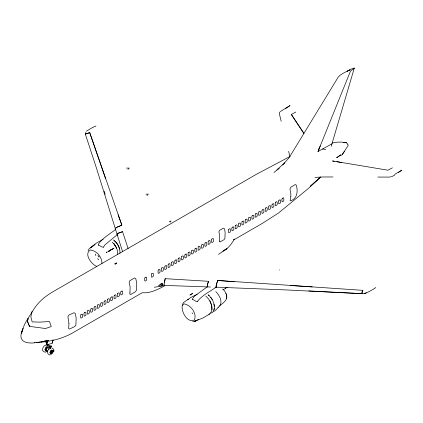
<?xml version="1.0" encoding="UTF-8"?>
<svg xmlns="http://www.w3.org/2000/svg" width="423" height="423" viewBox="0 0 423 423"><rect width="100%" height="100%" fill="white"/><g stroke="black" fill="none" stroke-linecap="round" stroke-linejoin="round"><path stroke-width="0.63" d="M208.872 314.231L209.803 313.903C214.678 308.695 210.58 300.013 205.795 296.121M117.726 254.667C118.059 249.951 115.807 245.102 112.169 242.146M119.958 253.287C120.269 248.111 117.62 242.881 113.359 239.947M211.944 309.71L211.6 305.459L209.829 300.869M209.142 295.693L208.179 294.836C212.811 298.627 216.216 305.908 213.213 311.608M188.187 299.643L188.002 299.204M331.204 146.316L354.342 67.934L350.524 69.335L347.093 71.318L349.345 70.155M208.513 281.3L207.45 284.674L207.344 286.926L207.45 284.674L208.513 281.3L165.171 278.667L164.187 284.806L164.669 285.44L210.522 287.005M45.615 349.821L45.171 350.133L45.557 350.202L45.964 349.218L45.134 349.958L45.615 349.504M45.98 347.685L46.012 347.378M47.471 341.377L46.636 344.972L47.276 341.229M52.722 341.218L52.843 340.14M53.102 339.748L52.161 343.249L46.636 344.972M226.506 298.622C227.204 295.148 225.628 291.463 222.969 289.205M45.245 348.764L45.42 349.615L46.281 349.324M46.366 348.404L46.366 347.732L45.922 347.5M46.715 348.605L46.715 347.933L45.98 347.817M50.168 351.608L50.168 352.274L50.919 352.401M116.209 263.28L116.092 263.857L116.452 262.99L115.95 263.159M46.281 348.838L46.281 347.405M47.662 351.296L47.466 352.512L48.217 354.12L49.628 354.929L51.453 354.712M50.205 352.459L50.057 352.803L50.919 352.549L51.754 351.434L51.754 350.656L50.919 350.519M53.853 351.571L53.853 349.372L51.886 347.949M46.435 348.927L46.694 347.315M50.062 352.391L50.099 352.988L50.48 353.046L51.796 352.021L52.156 350.863L51.4 350.059M50.258 352.116L50.258 353.39L51.088 353.829L52.738 352.549L53.166 351.132L52.738 350.228L51.13 350.789L50.326 352.137L50.654 353.739L52.225 353.168L52.949 351.814A1.888 1.089 -60 0 0 52.648 350.286L51.643 350.387L50.654 351.418A1.888 1.089 -60 0 0 50.353 353.295L51.109 353.691L52.193 353.083M213.969 310.207L214.324 308.43M164.404 282.21L165.181 278.657M50.48 353.046L50.252 352.618M21.779 332.256L21.494 333.493L22.99 328.571L22.604 329.945C24.423 322.58 29.605 316.309 33.401 309.826C38.112 302.244 45.108 296.322 52.78 291.854L116.896 254.836M51.352 346.432L49.311 346.564L49.401 346.241L51.4 346.257L48.767 345.644M21.927 331.743L22.525 329.702C17.634 340.668 24.634 343.857 34.638 342.852M32.053 311.465L30.853 316.864L32.18 321.919L39.942 322.115L49.517 321.549L51.225 326.561L45.504 328.518L29.499 326.36L27.384 321.253L28.172 318.514L27.395 321.247L29.499 326.36M115.167 264.364L115.368 263.741L116.182 263.296M85.494 133.351L85.832 132.383M331.844 143.915L318.011 151.529L320.269 145.898M234.273 281.813L217.697 280.449L216.253 285.07L216.253 287.159L216.142 286.762L216.253 285.07L217.697 280.449L362.834 290.342L361.771 293.678L286.889 289.966L214.979 287.122M318.011 151.529L350.477 71.106L354.31 68.378M52.341 342.159L52.161 343.249M362.834 290.342C357.773 298.924 374.387 288.835 375.783 287.513M182.339 304.639L183.508 302.567L190.805 297.469L197.203 294.345M52.716 352.523L53.145 351.095L52.716 350.175L51.659 350.292L50.601 351.397M88.074 250.786L89.221 248.671L95.006 244.351L90.649 247.899L96.084 243.283L103.175 239.281M341.604 155.41L348.076 145.745L348.039 144.655M50.326 348.52L51.474 346.363L51.109 346.046L48.751 348.161M49.956 348.853L51.426 346.231M279.772 112.047L279.27 113.486L281.189 121.253M98.543 245.255L98.316 244.32C102.519 238.017 109.742 234.099 115.574 229.451M103.577 247.318L104.354 245.546L105.316 244.531L117.176 234.749M192.724 299.489L192.576 298.543L194.559 296.052L207.799 286.413M197.483 301.747L197.393 301.52C202.162 295.164 210.03 291.606 216.375 287M342.344 154.485L344.565 151.26M107.067 252.383L106.342 252.563L106.892 251.939M46.858 347.278L46.329 347.563M47.799 350.408L47.799 350.953M51.204 352.179L51.463 351.83M50.977 352.274L51.363 351.756M51.405 350.456L51.627 350.154M48.217 350.048L49.057 348.938M50.919 352.063L51.204 351.682M51.553 350.445L51.796 350.128M50.86 351.962L51.114 351.629M49.094 346.532L48.428 347.352L46.028 345.966M282.723 165.065L284.864 162.85M213.213 311.592L212.193 312.629L210.802 313.12M218.464 307.294L214.482 311.259M279.434 270.059L279.397 269.789M49.301 347.928L50.691 346.617M115.368 263.741L114.897 263.889L115.172 263.624M320.444 177.126L308.108 188.674L278.551 212.991L262.26 223.423L233.782 239.867M317.588 179.664L310.466 186.205L320.634 177.115M318.54 178.792L320.444 177.052M277.805 169.179L284.658 162.733L289.179 157.589L338.284 76.997C341.361 73.544 345.919 71.989 349.906 69.864M146.94 195.611L148.346 194.141L145.93 194.136M127.936 169.454L129.248 168.09L126.567 168.1M276.875 170.062L279.169 168.095L273.956 172.526M219.574 305.628C223.677 302.942 229.055 298.887 225.908 293.462M233.681 239.714L234.501 239.032C231.577 243.812 228.177 248.814 222.858 251.146M51.754 350.656L52.066 350.403M47.476 351.074L45.488 352.206L43.907 351.746L42.681 350.641C42.03 348.288 43.743 345.565 46.07 344.941M47.767 347.362L46.155 347.918L45.219 349.969L45.335 350.545L46.155 350.99L47.291 350.307M170.067 222.123L171.077 221.092L169.221 221.34M187.992 299.701L188.267 299.489M45.615 349.356L45.922 349.123M190.086 294.99L190.657 294.567L189.98 295.064M86.361 131.183L92.515 127.55L95.995 125.98M398.545 172.452L401.85 170.146L394.791 174.345M287.138 107.532L290.009 105.581L280.275 111.572M285.604 108.542L286.662 107.86M110.979 249.782L107.876 251.701M110.498 250.083L111.249 249.607M218.554 254.36L227.003 248.602L223.281 250.802M223.466 289.623L227.278 287.265M109.229 250.887L110.176 250.294L108.838 251.125M111.402 249.697L113.93 248.142L112.074 249.279M225.454 288.174L226.564 287.497M392.163 176.497L394.87 174.863M112.143 249.242L108.23 251.526M209.803 313.919L202.918 318.027L194.612 321.263L195.727 320.724M117.557 254.45L256.127 174.45L289.094 156.959M114.897 263.889L116.431 263M108.415 251.421L109.044 251.072M106.342 252.563L106.792 252.32M291.352 114.437L295.788 112.032M198.461 319.492L194.612 321.263L196.018 320.872M392.422 167.836L387.917 170.199L332.52 160.962L334.371 161.279M164.822 285.795C157.832 289.406 150.382 293.477 142.234 292.721L74.305 331.939C62.324 339.204 48.185 342.228 34.337 342.508M217.951 307.193L219.447 306.474C223.095 301.742 219.474 295.191 215.788 291.627M51.823 351.005L52.156 350.863M318.625 148.996L319.825 148.536M46.72 350.757L45.673 350.873L45.24 349.958L45.673 348.552L46.72 347.479A2.147 1.237 -60 0 1 47.778 347.341M128.137 248.629L122.564 231.677L118.297 233.205L117.086 234.379L122.601 251.706M122.564 231.677L118.297 233.189L117.086 234.379L117.827 235.246L117.086 234.379L96.634 168.655L85.33 134.075L85.869 133.753L89.724 132.663L121.866 225.136L116.447 227.447L115.31 228.547L116.447 227.447L121.866 225.136L118.08 214.731M50.919 350.656L51.463 350.593L51.696 351.079M195.061 321.136L193.766 321.528L192.624 321.353M391.635 176.629L389.44 177.089L377.861 177.063M46.44 344.819L48.745 344.179M364.552 293.298L366.403 292.864M332.129 143.09C336.338 141.985 340.795 141.737 345.078 142.562L343.365 142.366L346.405 142.551L345.21 142.757M41.317 342.043L43.241 341.625M41.639 341.821L48.671 340.309L35.976 342.699M315.003 177.766L317.477 177.253L322.955 176.983L333.033 176.962M164.669 285.44L154.358 287.291M344.782 142.773L346.405 142.551M162.929 285.377L161.359 285.091L160.766 284.43L161.554 283.669L162.961 283.955M46.831 348.589L47.112 348.578L46.63 349.038M51.754 351.434L52.066 351.423M98.453 245.033L102.229 247.069L103.471 247.101M308.716 290.945L355.373 293.298M356.674 293.361L361.945 293.631M322.617 148.996L324.594 149.33A25.729 13.256 -62.3 0 0 325.726 149.377M290.458 285.499L312.264 286.9M192.634 299.262L196.156 301.446L197.393 301.52M49.29 346.03L51.109 346.289M44.975 349.572L45.266 349.62M336.84 161.702L341.773 162.569M47.635 345.406L48.275 345.554M346.099 142.731L347.114 143.318L347.643 144.666M85.821 134.213L85.33 134.075L89.724 132.663L105.623 178.786M99.342 257.041L98.474 256.565M96.825 266.405C91.59 264.592 83.49 253.811 90.432 249.94C96.83 250.855 102.07 257.025 101.964 263.476M51.151 346.114L51.474 346.363M47.286 345.501L48.455 346.263M222.741 289.11L223.524 289.803M114.395 240.766C117.06 242.797 118.662 245.89 119.593 249.047M97.65 258.596L98.76 259.796M192.074 312.835L192.777 313.665M46.065 341.165L47.196 342.678M45.324 341.668L47.873 345.062M115.474 245.906L113.919 243.711L116.595 248.164M210.776 297.321L212.219 299.579M98.268 256.285L98.041 255.349M95.27 254.043L95.868 255.598M104.169 191.175L105.163 194.326M288.639 151.334L289.956 156.875M45.06 349.208L45.129 349.557M213.99 304.185L214.355 306.416M50.919 352.549L50.945 352.888M68.965 323.553L67.913 316.864L68.679 315.198L73.983 312.719L75.209 313.422L76.177 317.943L75.897 325.113L74.744 326.551L69.478 329.052L68.626 328.56L68.965 323.563M48.92 347.748L48.925 349.509M129.935 292.769L129.84 294.138L130.559 294.551L135.36 291.78L136.465 290.31L136.745 283.146L135.767 278.62L134.588 277.943L129.787 280.713L129.142 282.448L130.12 286.968L129.935 292.769M219.458 241.084L219.426 241.528L220.087 241.908L224.111 239.63L224.925 238.355L225.142 232.111L224.412 228.69L223.434 228.124L219.447 230.424L218.913 231.862L219.643 235.283L219.458 241.084M290.839 196.521L290.078 200.491L290.696 200.846C297.491 198.466 298.019 190.99 296.312 185.152L295.233 184.528L290.617 187.41L289.945 189.123L290.85 193.607L290.839 196.521M51.712 350.614L51.405 351.233L51.712 350.614M182.223 305.76C181.033 311.64 187.632 323.621 194.453 319.968C197.081 313.353 191.016 305.284 184.386 303.878L183.482 304.19L182.223 305.76M162.94 284.393L162.781 284.986C163.289 286.302 159.545 286.043 158.556 285.668L160.708 284.013L162.332 283.738L162.94 284.393M282.252 198.413L281.908 199.291L281.998 201.57L282.479 201.85L283.442 201.232L283.859 200.396L283.785 198.16L283.214 197.795L282.252 198.413M80.957 314.633L80.613 315.505L80.698 317.789L81.184 318.07L82.199 317.483L82.649 316.663L82.57 314.421L81.977 314.046L80.957 314.633M84.299 312.703L83.955 313.58L84.04 315.859L84.521 316.14L85.541 315.553L85.985 314.738L85.911 312.497L85.314 312.116L84.299 312.703M87.635 310.778L87.291 311.651L87.376 313.935L87.862 314.21L88.883 313.623L89.327 312.809L89.248 310.567L88.656 310.186L87.635 310.778M90.977 308.848L90.633 309.721L90.718 312.005L91.204 312.285L92.219 311.698L92.663 310.879L92.589 308.637L91.997 308.261L90.977 308.848M94.318 306.918L93.975 307.796L94.059 310.075L94.541 310.355L95.561 309.768L96.005 308.954L95.926 306.712L95.334 306.331L94.318 306.918M97.655 304.994L97.311 305.866L97.396 308.15L97.882 308.425L98.897 307.838L99.347 307.024L99.268 304.782L98.675 304.401L97.655 304.994M100.997 303.064L100.653 303.936L100.737 306.22L101.219 306.501L102.239 305.914L102.683 305.094L102.609 302.852L102.017 302.477L100.997 303.064M104.338 301.134L103.989 302.011L104.079 304.29L104.56 304.571L105.581 303.984L106.025 303.169L105.946 300.927L105.353 300.547L104.338 301.134M107.675 299.209L107.331 300.081L107.416 302.366L107.902 302.641L108.917 302.054L109.367 301.239L109.287 298.998L108.695 298.617L107.675 299.209M111.016 297.279L110.673 298.152L110.757 300.436L111.238 300.716L112.259 300.129L112.703 299.31L112.629 297.068L112.032 296.692L111.016 297.279M114.353 295.349L114.009 296.227L114.099 298.506L114.58 298.786L115.601 298.199L116.045 297.38L115.965 295.143L115.373 294.762L114.353 295.349M117.694 293.425L117.351 294.297L117.435 296.581L117.922 296.856L118.937 296.269L119.386 295.455L119.307 293.213L118.715 292.832L117.694 293.425M121.036 291.495L120.692 292.367L120.777 294.651L121.258 294.931L122.279 294.345L122.723 293.525L122.649 291.283L122.051 290.908L121.036 291.495M145.02 277.647L144.677 278.519L144.761 280.803L145.248 281.084L146.263 280.497L146.712 279.677L146.633 277.435L146.041 277.06L145.02 277.647M151.698 273.792L151.355 274.664L151.439 276.949L151.926 277.224L152.941 276.637L153.39 275.822L153.311 273.581L152.719 273.2L151.698 273.792M158.382 269.932L158.033 270.81L158.123 273.089L158.604 273.369L159.624 272.782L160.068 271.963L159.989 269.726L159.397 269.345L158.382 269.932M161.718 268.008L161.375 268.88L161.459 271.164L161.946 271.439L162.961 270.852L163.41 270.038L163.331 267.796L162.739 267.415L161.718 268.008M165.06 266.078L164.716 266.95L164.801 269.234L165.282 269.514L166.302 268.922L166.747 268.108L166.673 265.866L166.075 265.491L165.06 266.078M168.396 264.148L168.053 265.025L168.143 267.304L168.624 267.585L169.644 266.998L170.088 266.178L170.009 263.941L169.417 263.561L168.396 264.148M171.738 262.218L171.394 263.095L171.479 265.374L171.965 265.655L172.981 265.068L173.43 264.253L173.351 262.011L172.758 261.631L171.738 262.218M175.08 260.293L174.736 261.165L174.821 263.45L175.302 263.73L176.322 263.138L176.766 262.323L176.692 260.082L176.095 259.706L175.08 260.293M178.416 258.363L178.072 259.241L178.157 261.52L178.643 261.8L179.664 261.213L180.108 260.394L180.029 258.157L179.437 257.776L178.416 258.363M181.758 256.433L181.414 257.311L181.499 259.59L181.985 259.87L183 259.283L183.45 258.469L183.371 256.227L182.778 255.846L181.758 256.433M185.1 254.509L184.756 255.381L184.84 257.665L185.322 257.945L186.342 257.353L186.786 256.539L186.707 254.297L186.115 253.922L185.1 254.509M188.436 252.579L188.092 253.456L188.177 255.735L188.663 256.015L189.678 255.429L190.128 254.609L190.049 252.372L189.456 251.992L188.436 252.579M191.778 250.649L191.434 251.526L191.519 253.805L192 254.086L193.02 253.499L193.464 252.684L193.39 250.442L192.798 250.062L191.778 250.649M195.119 248.724L194.77 249.596L194.86 251.881L195.341 252.161L196.362 251.569L196.806 250.754L196.727 248.513L196.135 248.137L195.119 248.724M198.456 246.794L198.112 247.672L198.197 249.951L198.683 250.231L199.698 249.644L200.148 248.824L200.068 246.588L199.476 246.207L198.456 246.794M201.797 244.864L201.454 245.742L201.538 248.021L202.02 248.301L203.04 247.714L203.484 246.9L203.41 244.658L202.813 244.277L201.797 244.864M205.134 242.939L204.79 243.812L204.88 246.096L205.361 246.376L206.382 245.784L206.826 244.97L206.747 242.728L206.154 242.353L205.134 242.939M208.476 241.01L208.132 241.887L208.216 244.166L208.703 244.446L209.718 243.86L210.168 243.04L210.088 240.803L209.496 240.423L208.476 241.01M211.817 239.08L211.474 239.957L211.558 242.236L212.039 242.516L213.06 241.93L213.504 241.115L213.43 238.873L212.832 238.493L211.817 239.08M228.817 229.266L228.473 230.138L228.557 232.423L229.044 232.703L230.059 232.116L230.509 231.296L230.429 229.055L229.837 228.679L228.817 229.266M232.158 227.336L231.815 228.214L231.899 230.493L232.386 230.773L233.401 230.186L233.845 229.372L233.771 227.13L233.179 226.749L232.158 227.336M235.5 225.411L235.151 226.284L235.241 228.568L235.722 228.843L236.743 228.256L237.187 227.442L237.107 225.2L236.515 224.819L235.5 225.411M238.836 223.481L238.493 224.354L238.577 226.638L239.064 226.918L240.079 226.331L240.528 225.512L240.449 223.27L239.857 222.895L238.836 223.481M242.178 221.552L241.834 222.429L241.919 224.708L242.4 224.988L243.421 224.401L243.865 223.587L243.791 221.345L243.193 220.965L242.178 221.552M245.52 219.627L245.171 220.499L245.261 222.784L245.742 223.058L246.762 222.472L247.206 221.657L247.127 219.415L246.535 219.035L245.52 219.627M248.856 217.697L248.513 218.569L248.597 220.854L249.084 221.134L250.099 220.547L250.548 219.727L250.469 217.485L249.877 217.11L248.856 217.697M252.198 215.767L251.854 216.645L251.939 218.924L252.42 219.204L253.44 218.617L253.885 217.803L253.811 215.561L253.213 215.18L252.198 215.767M255.534 213.842L255.191 214.715L255.275 216.999L255.762 217.274L256.782 216.687L257.226 215.873L257.147 213.631L256.555 213.25L255.534 213.842M258.876 211.912L258.532 212.785L258.617 215.069L259.103 215.349L260.119 214.762L260.568 213.943L260.489 211.701L259.896 211.326L258.876 211.912M262.218 209.982L261.874 210.86L261.959 213.139L262.44 213.419L263.46 212.832L263.904 212.013L263.83 209.776L263.233 209.396L262.218 209.982M265.554 208.058L265.21 208.93L265.295 211.214L265.781 211.489L266.797 210.903L267.246 210.088L267.167 207.846L266.575 207.466L265.554 208.058M268.896 206.128L268.552 207L268.637 209.285L269.123 209.565L270.138 208.978L270.583 208.158L270.509 205.916L269.916 205.541L268.896 206.128M272.238 204.198L271.889 205.076L271.978 207.355L272.46 207.635L273.48 207.048L273.924 206.228L273.845 203.992L273.253 203.611L272.238 204.198M275.574 202.273L275.23 203.146L275.315 205.43L275.801 205.705L276.816 205.118L277.266 204.304L277.187 202.062L276.594 201.681L275.574 202.273M278.916 200.343L278.572 201.216L278.657 203.5L279.138 203.78L280.158 203.193L280.602 202.374L280.528 200.132L279.931 199.756L278.916 200.343M47.112 347.558L46.89 348.166L47.112 347.558M46.329 349.43L46.012 350.048L46.329 349.43M340.89 154.887L336.66 157.694L340.901 154.881M190.794 294.487L192.555 293.536L190.794 294.487M303.873 133.361L291.336 114.443L303.878 133.361"/></g></svg>
